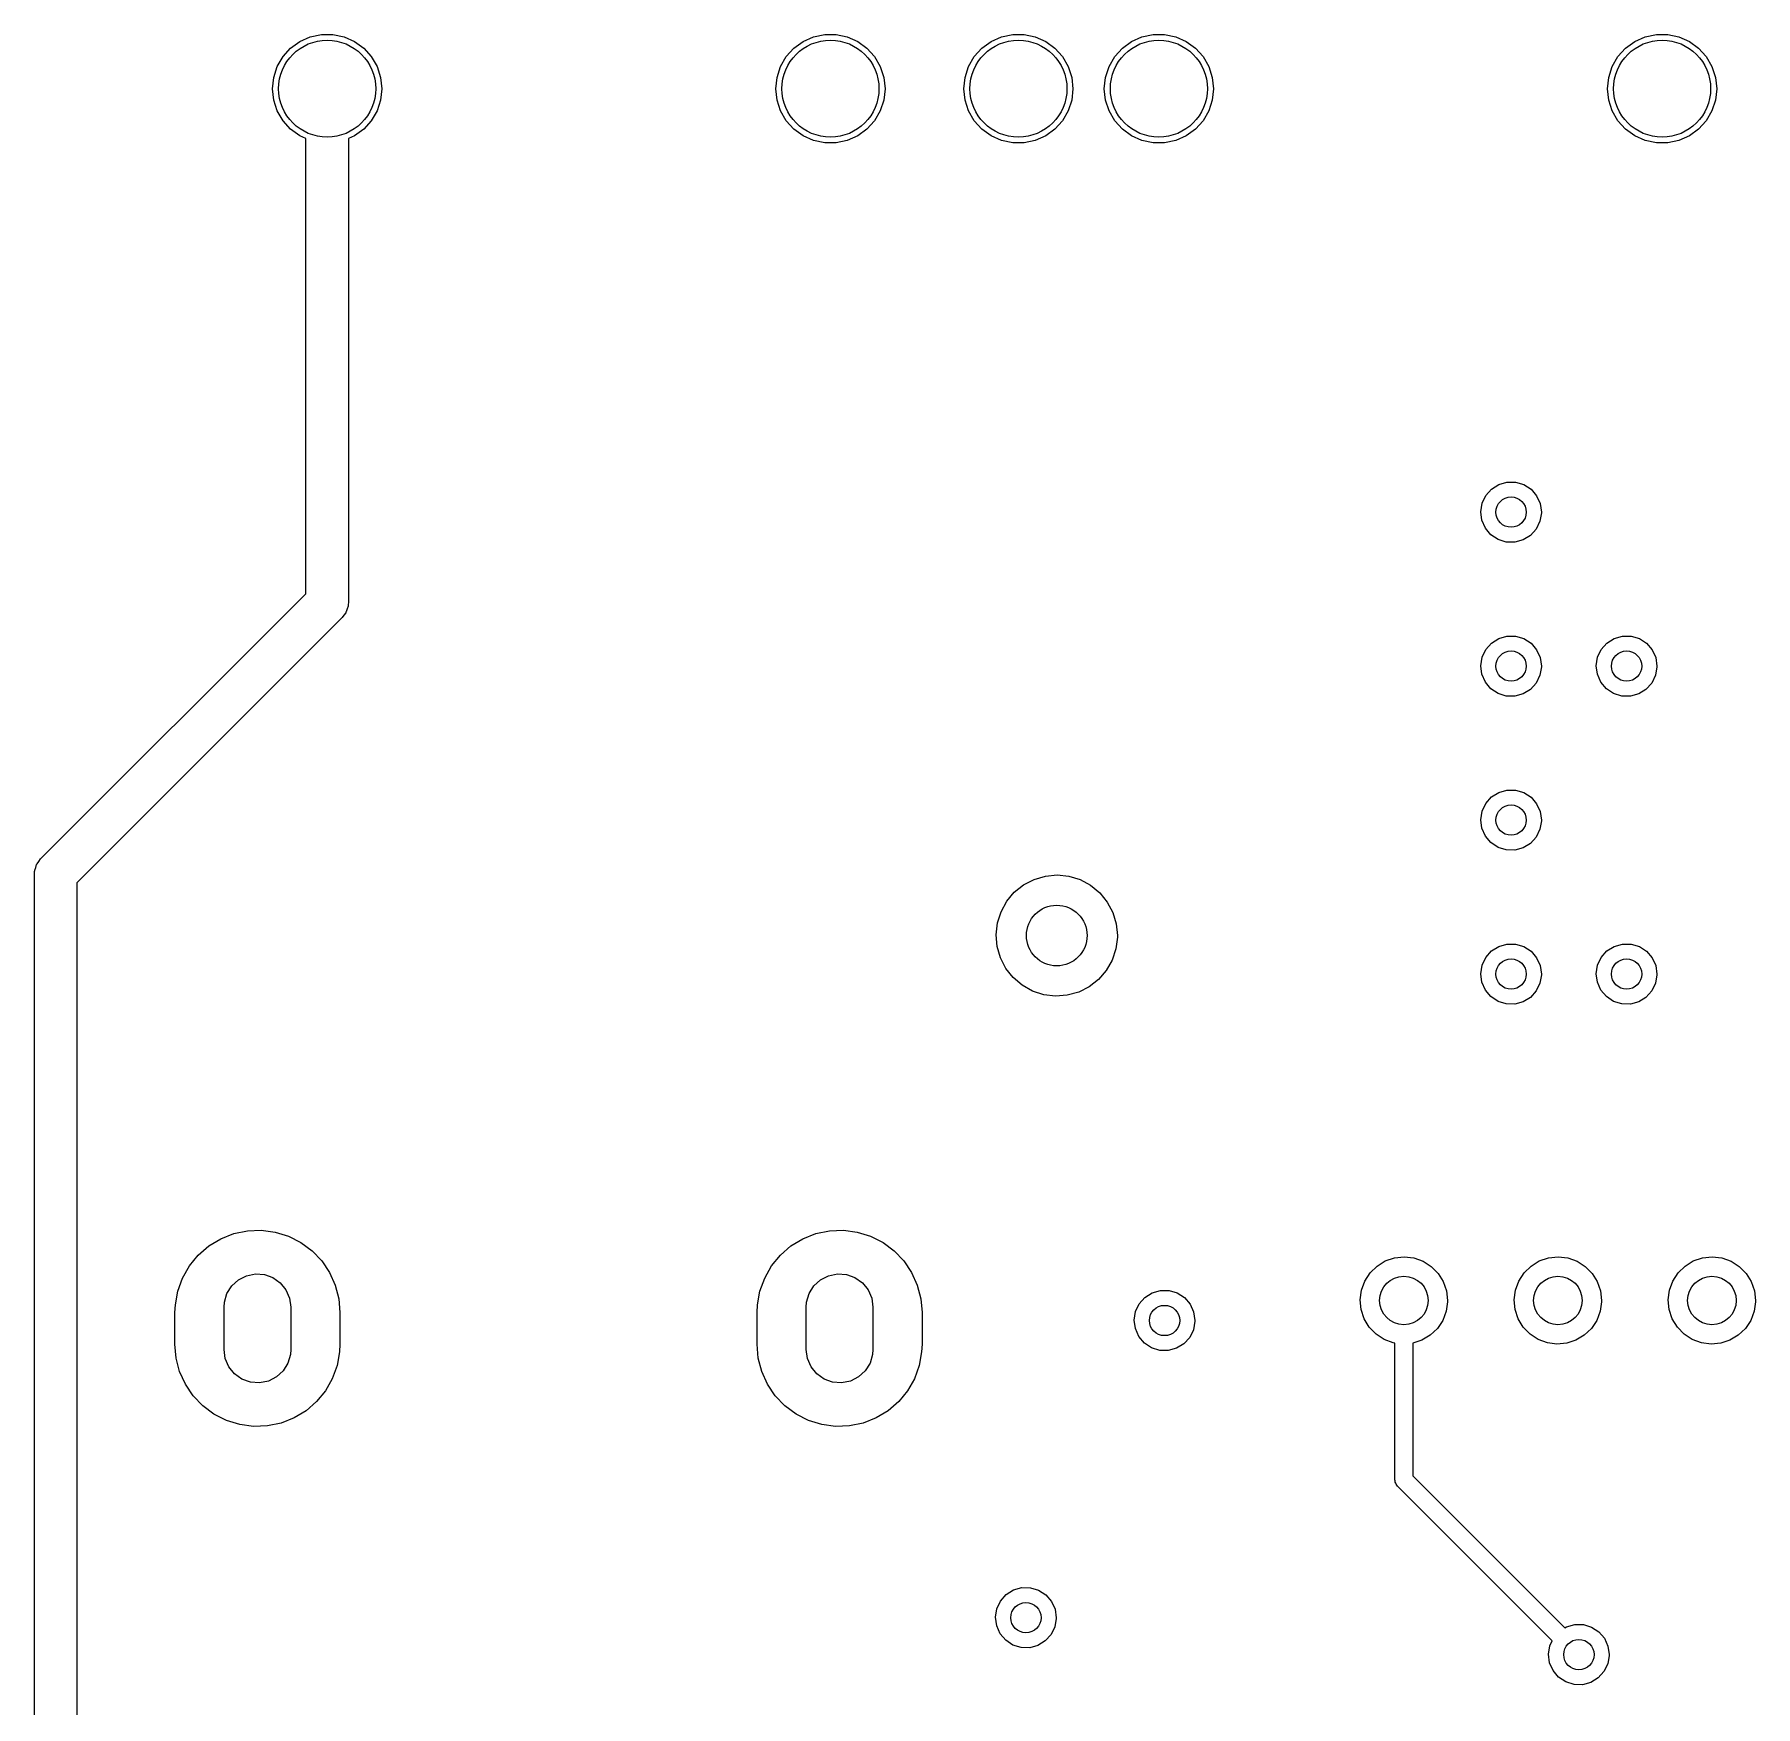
# Model space of a CAD drawing. Extents: x 74 to 207, y -143 to -33.
# Drawn here: x 75.34 to 103.73, y -62.25 to -34.66 of the extents above; entities that cross this region are included whole.
import ezdxf

# ---------------------------------------------------------------- set-up
doc = ezdxf.new("R2010")
doc.units = 0
doc.layers.add('BLACK', color=7, linetype='CONTINUOUS')

msp = doc.modelspace()

# ---------------------------------------------------------------- linework, layer by layer
at = {"layer": 'BLACK', "linetype": 'CONTINUOUS'}
for p, q in [((79.4419, -35.031), (79.5678, -34.8912)), ((79.5678, -34.8912), (79.72, -34.7806)), ((79.72, -34.7806), (79.8919, -34.704)), ((79.8919, -34.704), (80.0759, -34.6649)), ((80.0759, -34.6649), (80.2641, -34.6649)), ((80.2641, -34.6649), (80.4481, -34.704)), ((80.4481, -34.704), (80.62, -34.7806)), ((80.62, -34.7806), (80.7722, -34.8912)), ((80.7722, -34.8912), (80.8981, -35.031)), ((87.7419, -35.031), (87.8678, -34.8912)), ((87.8678, -34.8912), (88.02, -34.7806)), ((88.02, -34.7806), (88.1919, -34.704)), ((88.1919, -34.704), (88.3759, -34.6649)), ((88.3759, -34.6649), (88.5641, -34.6649)), ((88.5641, -34.6649), (88.7481, -34.704)), ((88.7481, -34.704), (88.92, -34.7806)), ((88.92, -34.7806), (89.0722, -34.8912)), ((89.0722, -34.8912), (89.1981, -35.031)), ((90.8419, -35.031), (90.9678, -34.8912)), ((90.9678, -34.8912), (91.12, -34.7806)), ((91.12, -34.7806), (91.2919, -34.704)), ((91.2919, -34.704), (91.4759, -34.6649)), ((91.4759, -34.6649), (91.6641, -34.6649)), ((91.6641, -34.6649), (91.8481, -34.704)), ((91.8481, -34.704), (92.02, -34.7806)), ((92.02, -34.7806), (92.1722, -34.8912)), ((92.1722, -34.8912), (92.2981, -35.031)), ((93.1579, -35.031), (93.2838, -34.8912)), ((93.2838, -34.8912), (93.436, -34.7806)), ((93.436, -34.7806), (93.6079, -34.704)), ((93.6079, -34.704), (93.7919, -34.6649)), ((93.7919, -34.6649), (93.9801, -34.6649)), ((93.9801, -34.6649), (94.1641, -34.704)), ((94.1641, -34.704), (94.336, -34.7806)), ((94.336, -34.7806), (94.4882, -34.8912)), ((94.4882, -34.8912), (94.6141, -35.031)), ((101.458, -35.031), (101.584, -34.8912)), ((101.584, -34.8912), (101.736, -34.7806)), ((101.736, -34.7806), (101.908, -34.704)), ((101.908, -34.704), (102.092, -34.6649)), ((102.092, -34.6649), (102.28, -34.6649)), ((102.28, -34.6649), (102.464, -34.704)), ((102.464, -34.704), (102.636, -34.7806)), ((102.636, -34.7806), (102.788, -34.8912)), ((102.788, -34.8912), (102.914, -35.031)), ((79.2897, -35.3729), (79.3478, -35.1939)), ((79.3478, -35.1939), (79.4419, -35.031)), ((80.8981, -35.031), (80.9922, -35.1939)), ((80.9922, -35.1939), (81.0503, -35.3729)), ((87.5897, -35.3729), (87.6478, -35.1939)), ((87.6478, -35.1939), (87.7419, -35.031)), ((89.1981, -35.031), (89.2922, -35.1939)), ((89.2922, -35.1939), (89.3503, -35.3729)), ((90.6897, -35.3729), (90.7478, -35.1939)), ((90.7478, -35.1939), (90.8419, -35.031)), ((92.2981, -35.031), (92.3922, -35.1939)), ((92.3922, -35.1939), (92.4503, -35.3729)), ((93.0057, -35.3729), (93.0638, -35.1939)), ((93.0638, -35.1939), (93.1579, -35.031)), ((94.6141, -35.031), (94.7082, -35.1939)), ((94.7082, -35.1939), (94.7663, -35.3729)), ((101.306, -35.3729), (101.364, -35.1939)), ((101.364, -35.1939), (101.458, -35.031)), ((102.914, -35.031), (103.008, -35.1939)), ((103.008, -35.1939), (103.066, -35.3729)), ((79.27, -35.56), (79.2897, -35.3729)), ((81.0503, -35.3729), (81.07, -35.56)), ((87.57, -35.56), (87.5897, -35.3729)), ((89.3503, -35.3729), (89.37, -35.56)), ((90.67, -35.56), (90.6897, -35.3729)), ((92.4503, -35.3729), (92.47, -35.56)), ((92.986, -35.56), (93.0057, -35.3729)), ((94.7663, -35.3729), (94.786, -35.56)), ((101.286, -35.56), (101.306, -35.3729)), ((103.066, -35.3729), (103.086, -35.56)), ((79.2897, -35.7471), (79.27, -35.56)), ((79.3478, -35.9261), (79.2897, -35.7471)), ((81.0503, -35.7471), (80.9922, -35.9261)), ((81.07, -35.56), (81.0503, -35.7471)), ((87.5897, -35.7471), (87.57, -35.56)), ((87.6478, -35.9261), (87.5897, -35.7471)), ((89.3503, -35.7471), (89.2922, -35.9261)), ((89.37, -35.56), (89.3503, -35.7471)), ((90.6897, -35.7471), (90.67, -35.56)), ((90.7478, -35.9261), (90.6897, -35.7471)), ((92.4503, -35.7471), (92.3922, -35.9261)), ((92.47, -35.56), (92.4503, -35.7471)), ((93.0057, -35.7471), (92.986, -35.56)), ((93.0638, -35.9261), (93.0057, -35.7471)), ((94.7663, -35.7471), (94.7082, -35.9261)), ((94.786, -35.56), (94.7663, -35.7471)), ((101.306, -35.7471), (101.286, -35.56)), ((101.364, -35.9261), (101.306, -35.7471)), ((103.066, -35.7471), (103.008, -35.9261)), ((103.086, -35.56), (103.066, -35.7471)), ((79.4419, -36.089), (79.3478, -35.9261)), ((80.9922, -35.9261), (80.8981, -36.089)), ((87.7419, -36.089), (87.6478, -35.9261)), ((89.2922, -35.9261), (89.1981, -36.089)), ((90.8419, -36.089), (90.7478, -35.9261)), ((92.3922, -35.9261), (92.2981, -36.089)), ((93.1579, -36.089), (93.0638, -35.9261)), ((94.7082, -35.9261), (94.6141, -36.089)), ((101.458, -36.089), (101.364, -35.9261)), ((103.008, -35.9261), (102.914, -36.089)), ((79.5678, -36.2288), (79.4419, -36.089)), ((79.72, -36.3394), (79.5678, -36.2288)), ((80.7722, -36.2288), (80.62, -36.3394)), ((80.8981, -36.089), (80.7722, -36.2288)), ((87.8678, -36.2288), (87.7419, -36.089)), ((88.02, -36.3394), (87.8678, -36.2288)), ((89.0722, -36.2288), (88.92, -36.3394)), ((89.1981, -36.089), (89.0722, -36.2288)), ((90.9678, -36.2288), (90.8419, -36.089)), ((91.12, -36.3394), (90.9678, -36.2288)), ((92.1722, -36.2288), (92.02, -36.3394)), ((92.2981, -36.089), (92.1722, -36.2288)), ((93.2838, -36.2288), (93.1579, -36.089)), ((93.436, -36.3394), (93.2838, -36.2288)), ((94.4882, -36.2288), (94.336, -36.3394)), ((94.6141, -36.089), (94.4882, -36.2288)), ((101.584, -36.2288), (101.458, -36.089)), ((101.736, -36.3394), (101.584, -36.2288)), ((102.788, -36.2288), (102.636, -36.3394)), ((102.914, -36.089), (102.788, -36.2288)), ((79.82, -36.3839), (79.72, -36.3394)), ((79.82, -43.891), (79.82, -36.3839)), ((80.62, -36.3394), (80.52, -36.3839)), ((80.52, -36.3839), (80.52, -44.036)), ((88.1919, -36.416), (88.02, -36.3394)), ((88.3759, -36.4551), (88.1919, -36.416)), ((88.5641, -36.4551), (88.3759, -36.4551)), ((88.7481, -36.416), (88.5641, -36.4551)), ((88.92, -36.3394), (88.7481, -36.416)), ((91.2919, -36.416), (91.12, -36.3394)), ((91.4759, -36.4551), (91.2919, -36.416)), ((91.6641, -36.4551), (91.4759, -36.4551)), ((91.8481, -36.416), (91.6641, -36.4551)), ((92.02, -36.3394), (91.8481, -36.416)), ((93.6079, -36.416), (93.436, -36.3394)), ((93.7919, -36.4551), (93.6079, -36.416)), ((93.9801, -36.4551), (93.7919, -36.4551)), ((94.1641, -36.416), (93.9801, -36.4551)), ((94.336, -36.3394), (94.1641, -36.416)), ((101.908, -36.416), (101.736, -36.3394)), ((102.092, -36.4551), (101.908, -36.416)), ((102.28, -36.4551), (102.092, -36.4551)), ((102.464, -36.416), (102.28, -36.4551)), ((102.636, -36.3394), (102.464, -36.416)), ((99.2168, -42.3988), (99.2771, -42.2705)), ((99.2771, -42.2705), (99.3709, -42.1642)), ((99.3709, -42.1642), (99.4908, -42.0886)), ((99.4908, -42.0886), (99.6271, -42.0496)), ((99.6271, -42.0496), (99.7689, -42.0505)), ((99.7689, -42.0505), (99.9047, -42.0911)), ((99.9047, -42.0911), (100.024, -42.1682)), ((100.024, -42.1682), (100.116, -42.2756)), ((100.116, -42.2756), (100.175, -42.4047)), ((99.195, -42.5389), (99.2168, -42.3988)), ((99.2134, -42.6795), (99.195, -42.5389)), ((100.195, -42.5572), (100.171, -42.697)), ((100.175, -42.4047), (100.195, -42.545)), ((100.195, -42.545), (100.195, -42.5572)), ((99.2705, -42.8092), (99.2134, -42.6795)), ((99.3617, -42.9177), (99.2705, -42.8092)), ((100.11, -42.8246), (100.014, -42.9297)), ((100.171, -42.697), (100.11, -42.8246)), ((99.4797, -42.9963), (99.3617, -42.9177)), ((99.6151, -43.0386), (99.4797, -42.9963)), ((99.7568, -43.0412), (99.6151, -43.0386)), ((99.8936, -43.0039), (99.7568, -43.0412)), ((100.014, -42.9297), (99.8936, -43.0039)), ((75.4445, -48.2665), (79.82, -43.891)), ((80.4462, -44.2434), (80.4175, -44.2835)), ((80.4767, -44.2046), (80.4462, -44.2434)), ((80.4795, -44.1968), (80.4767, -44.2046)), ((80.4843, -44.19), (80.4795, -44.1968)), ((80.4984, -44.1427), (80.4843, -44.19)), ((80.5148, -44.0962), (80.4984, -44.1427)), ((80.5158, -44.0848), (80.5148, -44.0962)), ((80.5172, -44.0799), (80.5158, -44.0848)), ((80.52, -44.036), (80.5169, -44.0716)), ((80.5169, -44.0716), (80.5172, -44.0799)), ((80.4175, -44.2835), (76.042, -48.659)), ((99.2168, -44.9388), (99.2771, -44.8105)), ((99.2771, -44.8105), (99.3709, -44.7042)), ((99.3709, -44.7042), (99.4908, -44.6286)), ((99.4908, -44.6286), (99.6271, -44.5896)), ((99.6271, -44.5896), (99.7689, -44.5905)), ((99.7689, -44.5905), (99.9047, -44.6311)), ((99.9047, -44.6311), (100.024, -44.7082)), ((100.024, -44.7082), (100.116, -44.8156)), ((100.116, -44.8156), (100.175, -44.9447)), ((101.122, -44.9388), (101.182, -44.8105)), ((101.182, -44.8105), (101.276, -44.7042)), ((101.276, -44.7042), (101.396, -44.6286)), ((101.396, -44.6286), (101.532, -44.5896)), ((101.532, -44.5896), (101.674, -44.5905)), ((101.674, -44.5905), (101.81, -44.6311)), ((101.81, -44.6311), (101.929, -44.7082)), ((101.929, -44.7082), (102.021, -44.8156)), ((102.021, -44.8156), (102.08, -44.9447)), ((99.195, -45.0789), (99.2168, -44.9388)), ((99.2134, -45.2195), (99.195, -45.0789)), ((100.195, -45.0972), (100.171, -45.237)), ((100.175, -44.9447), (100.195, -45.085)), ((100.195, -45.085), (100.195, -45.0972)), ((101.1, -45.0789), (101.122, -44.9388)), ((101.118, -45.2195), (101.1, -45.0789)), ((102.1, -45.0972), (102.076, -45.237)), ((102.08, -44.9447), (102.1, -45.085)), ((102.1, -45.085), (102.1, -45.0972)), ((99.2705, -45.3492), (99.2134, -45.2195)), ((99.3617, -45.4577), (99.2705, -45.3492)), ((100.11, -45.3646), (100.014, -45.4697)), ((100.171, -45.237), (100.11, -45.3646)), ((101.176, -45.3492), (101.118, -45.2195)), ((101.267, -45.4577), (101.176, -45.3492)), ((102.015, -45.3646), (101.919, -45.4697)), ((102.076, -45.237), (102.015, -45.3646)), ((99.4797, -45.5363), (99.3617, -45.4577)), ((99.6151, -45.5786), (99.4797, -45.5363)), ((99.7568, -45.5812), (99.6151, -45.5786)), ((99.8936, -45.5439), (99.7568, -45.5812)), ((100.014, -45.4697), (99.8936, -45.5439)), ((101.385, -45.5363), (101.267, -45.4577)), ((101.52, -45.5786), (101.385, -45.5363)), ((101.662, -45.5812), (101.52, -45.5786)), ((101.799, -45.5439), (101.662, -45.5812)), ((101.919, -45.4697), (101.799, -45.5439)), ((99.2168, -47.4788), (99.2771, -47.3505)), ((99.2771, -47.3505), (99.3709, -47.2442)), ((99.3709, -47.2442), (99.4908, -47.1686)), ((99.4908, -47.1686), (99.6271, -47.1296)), ((99.6271, -47.1296), (99.7689, -47.1305)), ((99.7689, -47.1305), (99.9047, -47.1711)), ((99.9047, -47.1711), (100.024, -47.2482)), ((100.024, -47.2482), (100.116, -47.3556)), ((100.116, -47.3556), (100.175, -47.4847)), ((99.195, -47.6189), (99.2168, -47.4788)), ((99.2134, -47.7595), (99.195, -47.6189)), ((100.195, -47.6372), (100.171, -47.777)), ((100.175, -47.4847), (100.195, -47.625)), ((100.195, -47.625), (100.195, -47.6372)), ((99.2705, -47.8892), (99.2134, -47.7595)), ((99.3617, -47.9977), (99.2705, -47.8892)), ((100.11, -47.9046), (100.014, -48.0097)), ((100.171, -47.777), (100.11, -47.9046)), ((99.4797, -48.0763), (99.3617, -47.9977)), ((99.6151, -48.1186), (99.4797, -48.0763)), ((99.7568, -48.1212), (99.6151, -48.1186)), ((99.8936, -48.0839), (99.7568, -48.1212)), ((100.014, -48.0097), (99.8936, -48.0839)), ((75.342, -48.514), (75.3451, -48.4784)), ((75.342, -101.6), (75.342, -48.514)), ((75.3448, -48.4701), (75.3462, -48.4652)), ((75.3451, -48.4784), (75.3448, -48.4701)), ((75.3462, -48.4652), (75.3472, -48.4538)), ((75.3472, -48.4538), (75.3636, -48.4073)), ((75.3636, -48.4073), (75.3777, -48.36)), ((75.3777, -48.36), (75.3825, -48.3532)), ((75.3825, -48.3532), (75.3853, -48.3454)), ((75.3853, -48.3454), (75.4158, -48.3066)), ((75.4158, -48.3066), (75.4445, -48.2665)), ((92.0146, -48.5477), (92.209, -48.53)), ((92.209, -48.53), (92.4031, -48.5504)), ((76.042, -48.659), (76.042, -101.455)), ((91.3769, -48.965), (91.5023, -48.8155)), ((91.5023, -48.8155), (91.6544, -48.6932)), ((91.6544, -48.6932), (91.8274, -48.6028)), ((91.8274, -48.6028), (92.0146, -48.5477)), ((92.4031, -48.5504), (92.5895, -48.6081)), ((92.5895, -48.6081), (92.7612, -48.701)), ((92.7612, -48.701), (92.9116, -48.8254)), ((91.2829, -49.1361), (91.3769, -48.965)), ((92.9116, -48.8254), (93.0349, -48.9766)), ((93.0349, -48.9766), (93.1265, -49.1489)), ((91.2021, -49.516), (91.2239, -49.3221)), ((91.2239, -49.3221), (91.2829, -49.1361)), ((93.1265, -49.1489), (93.183, -49.3358)), ((93.183, -49.3358), (93.202, -49.53)), ((91.2184, -49.7105), (91.2021, -49.516)), ((93.2016, -49.5579), (93.1771, -49.7515)), ((93.202, -49.53), (93.2016, -49.5579)), ((99.4908, -49.7086), (99.6271, -49.6696)), ((99.6271, -49.6696), (99.7689, -49.6705)), ((99.7689, -49.6705), (99.9047, -49.7111)), ((101.396, -49.7086), (101.532, -49.6696)), ((101.532, -49.6696), (101.674, -49.6705)), ((101.674, -49.6705), (101.81, -49.7111)), ((91.2722, -49.8981), (91.2184, -49.7105)), ((91.3614, -50.0717), (91.2722, -49.8981)), ((93.1155, -49.9367), (93.0191, -50.1064)), ((93.1771, -49.7515), (93.1155, -49.9367)), ((99.2168, -50.0188), (99.2771, -49.8905)), ((99.2771, -49.8905), (99.3709, -49.7842)), ((99.3709, -49.7842), (99.4908, -49.7086)), ((99.9047, -49.7111), (100.024, -49.7882)), ((100.024, -49.7882), (100.116, -49.8956)), ((100.116, -49.8956), (100.175, -50.0247)), ((101.122, -50.0188), (101.182, -49.8905)), ((101.182, -49.8905), (101.276, -49.7842)), ((101.276, -49.7842), (101.396, -49.7086)), ((101.81, -49.7111), (101.929, -49.7882)), ((101.929, -49.7882), (102.021, -49.8956)), ((102.021, -49.8956), (102.08, -50.0247)), ((91.4827, -50.2247), (91.3614, -50.0717)), ((91.6313, -50.3511), (91.4827, -50.2247)), ((93.0191, -50.1064), (92.8916, -50.2542)), ((99.195, -50.1589), (99.2168, -50.0188)), ((99.2134, -50.2995), (99.195, -50.1589)), ((100.195, -50.1772), (100.171, -50.317)), ((100.175, -50.0247), (100.195, -50.165)), ((100.195, -50.165), (100.195, -50.1772)), ((101.1, -50.1589), (101.122, -50.0188)), ((101.118, -50.2995), (101.1, -50.1589)), ((102.1, -50.1772), (102.076, -50.317)), ((102.08, -50.0247), (102.1, -50.165)), ((102.1, -50.165), (102.1, -50.1772)), ((91.8017, -50.4464), (91.6313, -50.3511)), ((91.9873, -50.5067), (91.8017, -50.4464)), ((92.1811, -50.5298), (91.9873, -50.5067)), ((92.3756, -50.5148), (92.1811, -50.5298)), ((92.5636, -50.4623), (92.3756, -50.5148)), ((92.7378, -50.3743), (92.5636, -50.4623)), ((92.8916, -50.2542), (92.7378, -50.3743)), ((99.2705, -50.4292), (99.2134, -50.2995)), ((99.3617, -50.5377), (99.2705, -50.4292)), ((100.11, -50.4446), (100.014, -50.5497)), ((100.171, -50.317), (100.11, -50.4446)), ((101.176, -50.4292), (101.118, -50.2995)), ((101.267, -50.5377), (101.176, -50.4292)), ((102.015, -50.4446), (101.919, -50.5497)), ((102.076, -50.317), (102.015, -50.4446)), ((99.4797, -50.6163), (99.3617, -50.5377)), ((99.6151, -50.6586), (99.4797, -50.6163)), ((99.7568, -50.6612), (99.6151, -50.6586)), ((99.8936, -50.6239), (99.7568, -50.6612)), ((100.014, -50.5497), (99.8936, -50.6239)), ((101.385, -50.6163), (101.267, -50.5377)), ((101.52, -50.6586), (101.385, -50.6163)), ((101.662, -50.6612), (101.52, -50.6586)), ((101.799, -50.6239), (101.662, -50.6612)), ((101.919, -50.5497), (101.799, -50.6239)), ((78.4153, -54.5318), (78.6292, -54.4474)), ((78.6292, -54.4474), (78.8543, -54.4001)), ((78.8543, -54.4001), (79.0841, -54.3915)), ((79.0841, -54.3915), (79.312, -54.4217)), ((79.312, -54.4217), (79.5317, -54.4899)), ((79.5317, -54.4899), (79.7367, -54.5941)), ((88.0153, -54.5318), (88.2292, -54.4474)), ((88.2292, -54.4474), (88.4543, -54.4001)), ((88.4543, -54.4001), (88.6841, -54.3915)), ((88.6841, -54.3915), (88.912, -54.4217)), ((88.912, -54.4217), (89.1317, -54.4899)), ((89.1317, -54.4899), (89.3367, -54.5941)), ((78.045, -54.8019), (78.2187, -54.6511)), ((78.2187, -54.6511), (78.4153, -54.5318)), ((79.7367, -54.5941), (79.9212, -54.7314)), ((79.9212, -54.7314), (80.0799, -54.8978)), ((87.645, -54.8019), (87.8187, -54.6511)), ((87.8187, -54.6511), (88.0153, -54.5318)), ((89.3367, -54.5941), (89.5212, -54.7314)), ((89.5212, -54.7314), (89.6799, -54.8978)), ((77.7854, -55.1795), (77.8992, -54.9797)), ((77.8992, -54.9797), (78.045, -54.8019)), ((80.0799, -54.8978), (80.2083, -55.0886)), ((87.3854, -55.1795), (87.4992, -54.9797)), ((87.4992, -54.9797), (87.645, -54.8019)), ((89.6799, -54.8978), (89.8083, -55.0886)), ((97.369, -55.0947), (97.4837, -54.9824)), ((97.4837, -54.9824), (97.6204, -54.8983)), ((97.6204, -54.8983), (97.7724, -54.8466)), ((97.7724, -54.8466), (97.932, -54.8298)), ((97.932, -54.8298), (98.0914, -54.8488)), ((98.0914, -54.8488), (98.2426, -54.9027)), ((98.2426, -54.9027), (98.3782, -54.9887)), ((98.3782, -54.9887), (98.4913, -55.1026)), ((99.909, -55.0947), (100.024, -54.9824)), ((100.024, -54.9824), (100.16, -54.8983)), ((100.16, -54.8983), (100.312, -54.8466)), ((100.312, -54.8466), (100.472, -54.8298)), ((100.472, -54.8298), (100.631, -54.8488)), ((100.631, -54.8488), (100.783, -54.9027)), ((100.783, -54.9027), (100.918, -54.9887)), ((100.918, -54.9887), (101.031, -55.1026)), ((102.449, -55.0947), (102.564, -54.9824)), ((102.564, -54.9824), (102.7, -54.8983)), ((102.7, -54.8983), (102.852, -54.8466)), ((102.852, -54.8466), (103.012, -54.8298)), ((103.012, -54.8298), (103.171, -54.8488)), ((103.171, -54.8488), (103.323, -54.9027)), ((103.323, -54.9027), (103.458, -54.9887)), ((103.458, -54.9887), (103.571, -55.1026)), ((77.707, -55.3957), (77.7854, -55.1795)), ((78.5175, -55.4363), (78.5962, -55.3094)), ((78.5962, -55.3094), (78.7061, -55.2084)), ((78.7061, -55.2084), (78.8391, -55.1406)), ((78.8391, -55.1406), (78.9855, -55.1111)), ((78.9855, -55.1111), (79.1344, -55.122)), ((79.1344, -55.122), (79.2748, -55.1726)), ((79.2748, -55.1726), (79.3965, -55.2591)), ((79.3965, -55.2591), (79.4904, -55.3751)), ((80.2083, -55.0886), (80.3028, -55.2983)), ((80.3028, -55.2983), (80.3606, -55.5209)), ((87.307, -55.3957), (87.3854, -55.1795)), ((88.1175, -55.4363), (88.1962, -55.3094)), ((88.1962, -55.3094), (88.3061, -55.2084)), ((88.3061, -55.2084), (88.4391, -55.1406)), ((88.4391, -55.1406), (88.5855, -55.1111)), ((88.5855, -55.1111), (88.7344, -55.122)), ((88.7344, -55.122), (88.8748, -55.1726)), ((88.8748, -55.1726), (88.9965, -55.2591)), ((88.9965, -55.2591), (89.0904, -55.3751)), ((89.8083, -55.0886), (89.9028, -55.2983)), ((89.9028, -55.2983), (89.9606, -55.5209)), ((97.2272, -55.3805), (97.2821, -55.2297)), ((97.2821, -55.2297), (97.369, -55.0947)), ((98.4913, -55.1026), (98.5763, -55.2387)), ((98.5763, -55.2387), (98.6291, -55.3903)), ((99.7672, -55.3805), (99.8221, -55.2297)), ((99.8221, -55.2297), (99.909, -55.0947)), ((101.031, -55.1026), (101.116, -55.2387)), ((101.116, -55.2387), (101.169, -55.3903)), ((102.307, -55.3805), (102.362, -55.2297)), ((102.362, -55.2297), (102.449, -55.0947)), ((103.571, -55.1026), (103.656, -55.2387)), ((103.656, -55.2387), (103.709, -55.3903)), ((77.66, -55.75), (77.666, -55.622)), ((77.666, -55.622), (77.707, -55.3957)), ((78.47, -55.66), (78.4759, -55.5797)), ((78.4759, -55.5797), (78.5175, -55.4363)), ((79.4904, -55.3751), (79.5497, -55.5121)), ((79.5497, -55.5121), (79.57, -55.66)), ((80.3606, -55.5209), (80.38, -55.75)), ((87.26, -55.75), (87.266, -55.622)), ((87.266, -55.622), (87.307, -55.3957)), ((88.07, -55.66), (88.0759, -55.5797)), ((88.0759, -55.5797), (88.1175, -55.4363)), ((89.0904, -55.3751), (89.1497, -55.5121)), ((89.1497, -55.5121), (89.17, -55.66)), ((89.9606, -55.5209), (89.98, -55.75)), ((93.5018, -55.7338), (93.5621, -55.6055)), ((93.5621, -55.6055), (93.6559, -55.4992)), ((93.6559, -55.4992), (93.7758, -55.4236)), ((93.7758, -55.4236), (93.9121, -55.3846)), ((93.9121, -55.3846), (94.0539, -55.3855)), ((94.0539, -55.3855), (94.1897, -55.4261)), ((94.1897, -55.4261), (94.3087, -55.5032)), ((94.3087, -55.5032), (94.4012, -55.6106)), ((94.4012, -55.6106), (94.4599, -55.7397)), ((97.2071, -55.5397), (97.2272, -55.3805)), ((97.2227, -55.6995), (97.2071, -55.5397)), ((98.6467, -55.5699), (98.6244, -55.7289)), ((98.6291, -55.3903), (98.647, -55.5498)), ((98.647, -55.5498), (98.6467, -55.5699)), ((99.7471, -55.5397), (99.7672, -55.3805)), ((99.7627, -55.6995), (99.7471, -55.5397)), ((101.187, -55.5699), (101.164, -55.7289)), ((101.169, -55.3903), (101.187, -55.5498)), ((101.187, -55.5498), (101.187, -55.5699)), ((102.287, -55.5397), (102.307, -55.3805)), ((102.303, -55.6995), (102.287, -55.5397)), ((103.727, -55.5699), (103.704, -55.7289)), ((103.709, -55.3903), (103.727, -55.5498)), ((103.727, -55.5498), (103.727, -55.5699)), ((77.66, -56.27), (77.66, -55.75)), ((78.47, -56.36), (78.47, -55.66)), ((79.57, -55.66), (79.57, -56.36)), ((80.38, -55.75), (80.38, -56.27)), ((87.26, -56.27), (87.26, -55.75)), ((88.07, -56.36), (88.07, -55.66)), ((89.17, -55.66), (89.17, -56.36)), ((89.98, -55.75), (89.98, -56.27)), ((93.48, -55.8739), (93.5018, -55.7338)), ((93.4984, -56.0145), (93.48, -55.8739)), ((94.4799, -55.8922), (94.4563, -56.032)), ((94.4599, -55.7397), (94.48, -55.88)), ((94.48, -55.88), (94.4799, -55.8922)), ((97.2734, -55.8518), (97.2227, -55.6995)), ((97.3566, -55.9891), (97.2734, -55.8518)), ((98.5674, -55.8789), (98.4786, -56.0126)), ((98.6244, -55.7289), (98.5674, -55.8789)), ((99.8134, -55.8518), (99.7627, -55.6995)), ((99.8966, -55.9891), (99.8134, -55.8518)), ((101.107, -55.8789), (101.019, -56.0126)), ((101.164, -55.7289), (101.107, -55.8789)), ((102.353, -55.8518), (102.303, -55.6995)), ((102.437, -55.9891), (102.353, -55.8518)), ((103.647, -55.8789), (103.559, -56.0126)), ((103.704, -55.7289), (103.647, -55.8789)), ((93.5555, -56.1442), (93.4984, -56.0145)), ((93.6467, -56.2527), (93.5555, -56.1442)), ((94.3945, -56.1596), (94.2994, -56.2647)), ((94.4563, -56.032), (94.3945, -56.1596)), ((97.4681, -56.1046), (97.3566, -55.9891)), ((97.6024, -56.1925), (97.4681, -56.1046)), ((97.7528, -56.2484), (97.6024, -56.1925)), ((98.3623, -56.1233), (98.2244, -56.2055)), ((98.4786, -56.0126), (98.3623, -56.1233)), ((100.008, -56.1046), (99.8966, -55.9891)), ((100.142, -56.1925), (100.008, -56.1046)), ((100.293, -56.2484), (100.142, -56.1925)), ((100.902, -56.1233), (100.764, -56.2055)), ((101.019, -56.0126), (100.902, -56.1233)), ((102.548, -56.1046), (102.437, -55.9891)), ((102.682, -56.1925), (102.548, -56.1046)), ((102.833, -56.2484), (102.682, -56.1925)), ((103.442, -56.1233), (103.304, -56.2055)), ((103.559, -56.0126), (103.442, -56.1233)), ((77.6794, -56.4991), (77.66, -56.27)), ((78.4903, -56.5079), (78.47, -56.36)), ((79.5641, -56.4403), (79.5224, -56.5837)), ((79.57, -56.36), (79.5641, -56.4403)), ((80.374, -56.398), (80.333, -56.6243)), ((80.38, -56.27), (80.374, -56.398)), ((87.2794, -56.4991), (87.26, -56.27)), ((88.0903, -56.5079), (88.07, -56.36)), ((89.1641, -56.4403), (89.1225, -56.5837)), ((89.17, -56.36), (89.1641, -56.4403)), ((89.974, -56.398), (89.933, -56.6243)), ((89.98, -56.27), (89.974, -56.398)), ((93.7647, -56.3313), (93.6467, -56.2527)), ((93.9001, -56.3736), (93.7647, -56.3313)), ((94.0418, -56.3762), (93.9001, -56.3736)), ((94.1786, -56.3389), (94.0418, -56.3762)), ((94.2994, -56.2647), (94.1786, -56.3389)), ((97.777, -56.2516), (97.7528, -56.2484)), ((97.777, -58.5062), (97.777, -56.2516)), ((98.2244, -56.2055), (98.077, -56.2534)), ((98.077, -56.2534), (98.077, -58.4441)), ((100.452, -56.2696), (100.293, -56.2484)), ((100.612, -56.2551), (100.452, -56.2696)), ((100.764, -56.2055), (100.612, -56.2551)), ((102.992, -56.2696), (102.833, -56.2484)), ((103.152, -56.2551), (102.992, -56.2696)), ((103.304, -56.2055), (103.152, -56.2551)), ((77.7372, -56.7217), (77.6794, -56.4991)), ((77.8317, -56.9314), (77.7372, -56.7217)), ((78.5495, -56.6449), (78.4903, -56.5079)), ((78.6435, -56.7609), (78.5495, -56.6449)), ((78.7652, -56.8474), (78.6435, -56.7609)), ((79.4438, -56.7106), (79.3339, -56.8116)), ((79.5224, -56.5837), (79.4438, -56.7106)), ((80.333, -56.6243), (80.2546, -56.8405)), ((87.3372, -56.7217), (87.2794, -56.4991)), ((87.4317, -56.9314), (87.3372, -56.7217)), ((88.1495, -56.6449), (88.0903, -56.5079)), ((88.2435, -56.7609), (88.1495, -56.6449)), ((88.3652, -56.8474), (88.2435, -56.7609)), ((89.0438, -56.7106), (88.9339, -56.8116)), ((89.1225, -56.5837), (89.0438, -56.7106)), ((89.933, -56.6243), (89.8546, -56.8405)), ((77.9601, -57.1222), (77.8317, -56.9314)), ((78.9056, -56.898), (78.7652, -56.8474)), ((79.0545, -56.9089), (78.9056, -56.898)), ((79.2009, -56.8794), (79.0545, -56.9089)), ((79.3339, -56.8116), (79.2009, -56.8794)), ((80.1408, -57.0403), (79.995, -57.2181)), ((80.2546, -56.8405), (80.1408, -57.0403)), ((87.5601, -57.1222), (87.4317, -56.9314)), ((88.5056, -56.898), (88.3652, -56.8474)), ((88.6545, -56.9089), (88.5056, -56.898)), ((88.8009, -56.8794), (88.6545, -56.9089)), ((88.9339, -56.8116), (88.8009, -56.8794)), ((89.7408, -57.0403), (89.595, -57.2181)), ((89.8546, -56.8405), (89.7408, -57.0403)), ((78.1188, -57.2886), (77.9601, -57.1222)), ((78.3033, -57.4259), (78.1188, -57.2886)), ((79.995, -57.2181), (79.8213, -57.3689)), ((87.7188, -57.2886), (87.5601, -57.1222)), ((87.9033, -57.4259), (87.7188, -57.2886)), ((89.595, -57.2181), (89.4213, -57.3689)), ((78.5083, -57.5301), (78.3033, -57.4259)), ((78.728, -57.5983), (78.5083, -57.5301)), ((78.9559, -57.6285), (78.728, -57.5983)), ((79.1857, -57.6199), (78.9559, -57.6285)), ((79.4108, -57.5726), (79.1857, -57.6199)), ((79.6247, -57.4882), (79.4108, -57.5726)), ((79.8213, -57.3689), (79.6247, -57.4882)), ((88.1083, -57.5301), (87.9033, -57.4259)), ((88.328, -57.5983), (88.1083, -57.5301)), ((88.5559, -57.6285), (88.328, -57.5983)), ((88.7857, -57.6199), (88.5559, -57.6285)), ((89.0108, -57.5726), (88.7857, -57.6199)), ((89.2247, -57.4882), (89.0108, -57.5726)), ((89.4213, -57.3689), (89.2247, -57.4882)), ((98.077, -58.4441), (100.584, -60.9509)), ((97.7821, -58.5253), (97.777, -58.5062)), ((97.7821, -58.545), (97.7821, -58.5253)), ((97.792, -58.5621), (97.7821, -58.545)), ((97.7971, -58.5812), (97.792, -58.5621)), ((97.8111, -58.5952), (97.7971, -58.5812)), ((97.8209, -58.6123), (97.8111, -58.5952)), ((100.373, -61.1641), (97.8209, -58.6123)), ((91.2761, -60.5077), (91.3699, -60.4014)), ((91.3699, -60.4014), (91.4898, -60.3258)), ((91.4898, -60.3258), (91.6261, -60.2868)), ((91.6261, -60.2868), (91.7679, -60.2877)), ((91.7679, -60.2877), (91.9037, -60.3283)), ((91.9037, -60.3283), (92.0227, -60.4054)), ((92.0227, -60.4054), (92.1152, -60.5128)), ((91.194, -60.7761), (91.2158, -60.636)), ((91.2158, -60.636), (91.2761, -60.5077)), ((92.1152, -60.5128), (92.1739, -60.6419)), ((92.1739, -60.6419), (92.194, -60.7822)), ((91.2124, -60.9167), (91.194, -60.7761)), ((91.2695, -61.0464), (91.2124, -60.9167)), ((92.1703, -60.9342), (92.1085, -61.0618)), ((92.1939, -60.7944), (92.1703, -60.9342)), ((92.194, -60.7822), (92.1939, -60.7944)), ((100.584, -60.9509), (100.608, -60.9354)), ((100.608, -60.9354), (100.745, -60.8964)), ((100.745, -60.8964), (100.887, -60.8973)), ((100.887, -60.8973), (101.022, -60.9379)), ((101.022, -60.9379), (101.141, -61.015)), ((101.141, -61.015), (101.234, -61.1224)), ((91.3607, -61.1549), (91.2695, -61.0464)), ((91.4787, -61.2335), (91.3607, -61.1549)), ((91.6141, -61.2758), (91.4787, -61.2335)), ((91.7558, -61.2784), (91.6141, -61.2758)), ((91.8926, -61.2411), (91.7558, -61.2784)), ((92.0134, -61.1669), (91.8926, -61.2411)), ((92.1085, -61.0618), (92.0134, -61.1669)), ((100.313, -61.3857), (100.334, -61.2456)), ((100.334, -61.2456), (100.373, -61.1641)), ((101.234, -61.1224), (101.293, -61.2515)), ((101.293, -61.2515), (101.313, -61.3918)), ((100.331, -61.5263), (100.313, -61.3857)), ((100.388, -61.656), (100.331, -61.5263)), ((101.289, -61.5438), (101.227, -61.6714)), ((101.312, -61.404), (101.289, -61.5438)), ((101.313, -61.3918), (101.312, -61.404)), ((100.479, -61.7645), (100.388, -61.656)), ((100.597, -61.8431), (100.479, -61.7645)), ((100.733, -61.8854), (100.597, -61.8431)), ((101.011, -61.8507), (100.874, -61.888)), ((101.132, -61.7765), (101.011, -61.8507)), ((101.227, -61.6714), (101.132, -61.7765)), ((100.874, -61.888), (100.733, -61.8854))]:
    msp.add_line(p, q, dxfattribs=at)
at = {"layer": 'BLACK'}
for centre, radius in [((80.17, -35.56), 0.8), ((88.47, -35.56), 0.8), ((91.57, -35.56), 0.8), ((93.886, -35.56), 0.8), ((102.186, -35.56), 0.8), ((99.695, -42.545), 0.25), ((99.695, -45.085), 0.25), ((101.6, -45.085), 0.25), ((99.695, -47.625), 0.25), ((92.202, -49.53), 0.5), ((99.695, -50.165), 0.25), ((101.6, -50.165), 0.25), ((97.927, -55.5498), 0.4), ((100.467, -55.5498), 0.4), ((103.007, -55.5498), 0.4), ((93.98, -55.88), 0.25), ((91.694, -60.7822), 0.25), ((100.813, -61.3918), 0.25)]:
    msp.add_circle(centre, radius, dxfattribs=at)

doc.saveas('drawing.dxf')
